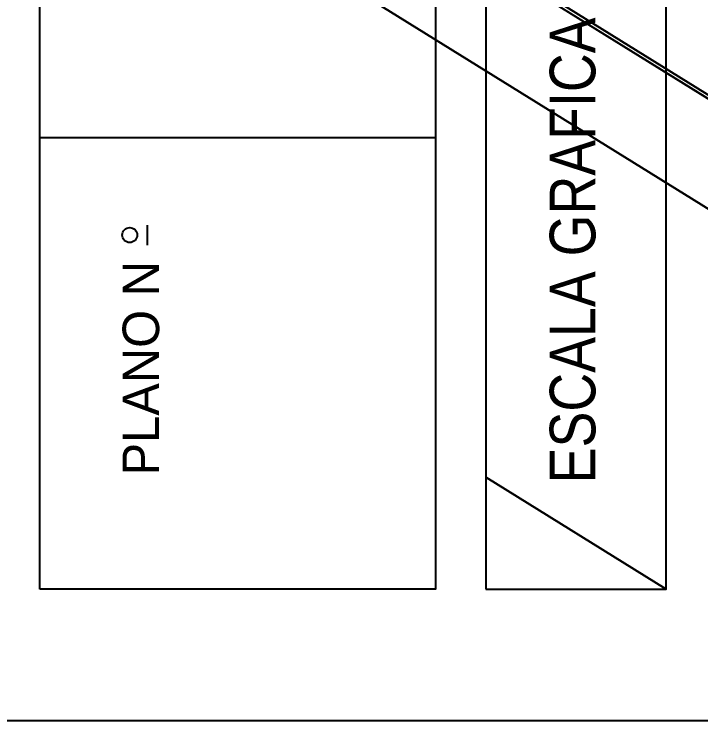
# Model space of a CAD drawing. Extents: x 730854 to 731444, y 4378581 to 4379608.
# Drawn here: x 731062.42 to 731099.99, y 4379419.95 to 4379459.65 of the extents above; entities that cross this region are included whole.
import ezdxf
from ezdxf.enums import TextEntityAlignment as Align

# ---------------------------------------------------------------- set-up
doc = ezdxf.new("R2010")
doc.units = 0
doc.linetypes.add('DASHED', pattern=[0])
doc.layers.get('0').update_dxf_attribs({"linetype": 'CONTINUOUS'})

msp = doc.modelspace()

# ---------------------------------------------------------------- linework, layer by layer
at = {"color": 0, "linetype": 'CONTINUOUS'}
for p, q in [((731063.8, 4379452.91), (731085.47, 4379452.91)), ((731069.71, 4379447.02), (731069.71, 4379448.12))]:
    msp.add_line(p, q, dxfattribs=at)
msp.add_lwpolyline([(731063.8, 4379428.19), (731063.8, 4379594.5), (731085.47, 4379594.5), (731085.47, 4379428.19)], close=True, dxfattribs=at)
msp.add_circle((731068.73, 4379447.57), 0.41, dxfattribs=at)

# ---------------------------------------------------------------- texts
at = {"color": 0, "linetype": 'CONTINUOUS', "width": 0.88}
msp.add_text('ESCALA GRAFICA', height=2.5, rotation=90, dxfattribs=at).set_placement((731092.98, 4379446.73), align=Align.MIDDLE)
at = {"color": 0, "linetype": 'DASHED'}
msp.add_text('PLANO N ', height=2, rotation=90, dxfattribs=at).set_placement((731069.34, 4379440.65), align=Align.MIDDLE)

# ---------------------------------------------------------------- meshes
at = {"color": 0, "linetype": 'CONTINUOUS'}
mesh = msp.add_polyface(dxfattribs=at)
corners = [(730854.5, 4378581), (730854.5, 4378581), (730854.5, 4378771.962), (731162.5, 4378581), (730854.5, 4378946.493), (731444, 4378581), (730854.5, 4379607.5), (731444, 4379242.007), (731444, 4379607.5)]
mesh.append_faces([[corners[k] for k in face] for face in [(0, 1, 3, 2), (2, 3, 5, 4), (4, 5, 7, 6), (6, 7, 8, 8)]], dxfattribs={"vtx0": -1, "vtx2": -1, "color": 0})
mesh = msp.add_polyface(dxfattribs=at)
corners = [(730864.5, 4379421), (730864.5, 4379421), (730864.5, 4379595.271), (731145.58, 4379421), (730864.5, 4379601.5), (731145.58, 4379427.229), (731145.58, 4379601.5)]
mesh.append_faces([[corners[k] for k in face] for face in [(0, 1, 3, 2), (2, 3, 5, 4), (4, 5, 6, 6)]], dxfattribs={"vtx0": -1, "vtx2": -1, "color": 0})
mesh = msp.add_polyface(dxfattribs=at)
corners = [(731088.23, 4379428.19), (731088.23, 4379428.19), (731088.23, 4379434.309), (731098.1, 4379428.19), (731088.23, 4379594.66), (731098.1, 4379588.541), (731098.1, 4379594.66)]
mesh.append_faces([[corners[k] for k in face] for face in [(0, 1, 3, 2), (2, 3, 5, 4), (4, 5, 6, 6)]], dxfattribs={"vtx0": -1, "vtx2": -1, "color": 0})

doc.saveas('drawing.dxf')
